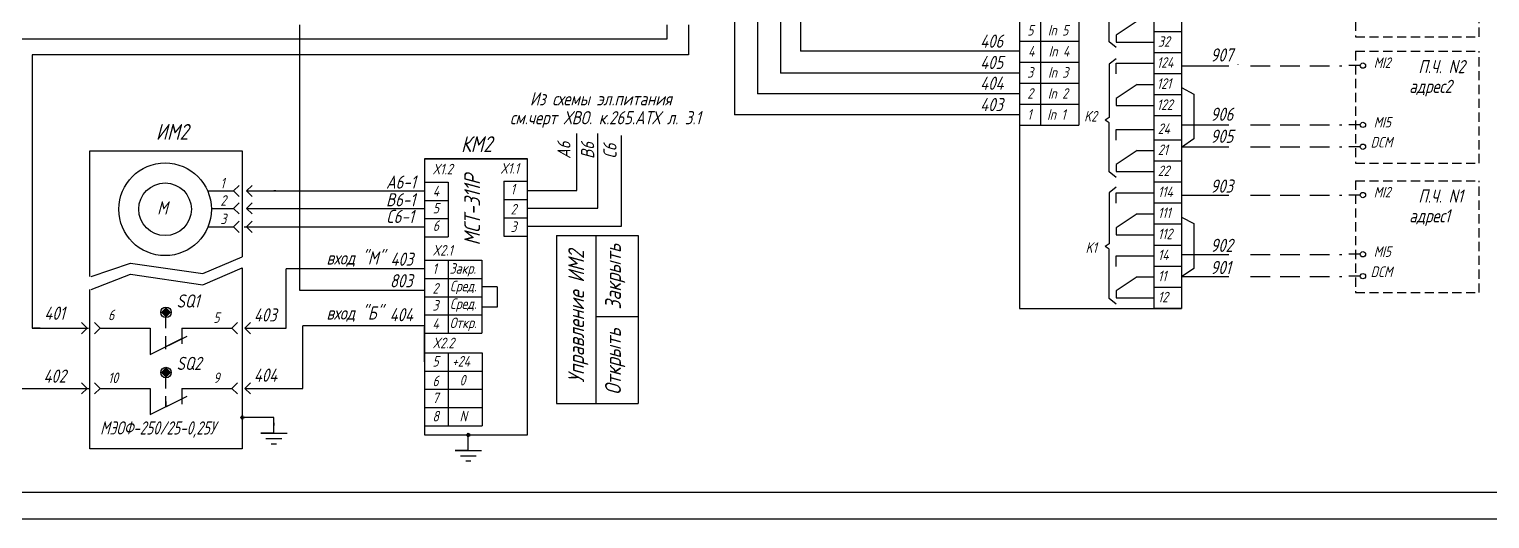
# Model space of a CAD drawing. Header units: millimetres. Extents: x 1283 to 2754, y -38 to 739.
# Drawn here: x 1430.7 to 1708.3, y -33.1 to 59.9 of the extents above; entities that cross this region are included whole.
import ezdxf

# ---------------------------------------------------------------- set-up
doc = ezdxf.new("R2010")
doc.units = ezdxf.units.MM
doc.linetypes.add('HIDDEN', pattern=[0.375, 0.25, -0.125])
doc.layers.add('MAIN', color=7, linetype='Continuous', lineweight=50)
doc.layers.add('АСУТП', color=7, linetype='Continuous')
doc.styles.add('GOST тип А', font='GOST_A.TTF', dxfattribs={"oblique": 15})
doc.styles.get("Standard").update_dxf_attribs({"font": 'GOST_A.TTF', "oblique": 15})
doc.styles.add('АСУТП', font='GOST_A.TTF', dxfattribs={"oblique": 15})

msp = doc.modelspace()

# ---------------------------------------------------------------- linework, layer by layer
for p, q in [((1573.5, 163.23), (1573.5, 51.55)), ((1577.25, 159.36), (1577.25, 55.71)), ((1569.12, 110.77), (1569.12, 47.6)), ((1564.72, 106.61), (1564.72, 43.62)), ((1635.91, 57.48), (1635.91, 66.45)), ((1482.15, 10.29), (1482.15, 60.75)), ((1551.87, 60.75), (1551.87, 58)), ((1556.01, 60.75), (1556.01, 55)), ((1551.87, 58), (1428.5, 58)), ((1618.91, 55.71), (1577.25, 55.71)), ((1637.28, 56.42), (1635.91, 57.48)), ((1556.01, 55), (1431.25, 55)), ((1431.25, 55), (1431.25, 3.12)), ((1637.28, 54.29), (1635.91, 53.23)), ((1635.91, 53.23), (1635.91, 43.14)), ((1649.66, 52.95), (1658.69, 52.95)), ((1660.45, 53.16), (1660.45, 53.22)), ((1683.65, 52.98), (1681.45, 52.98)), ((1618.91, 51.55), (1573.5, 51.55)), ((1618.91, 47.6), (1569.12, 47.6)), ((1649.66, 48.8), (1652.01, 47.54)), ((1652.01, 47.54), (1652.01, 39.04)), ((1618.91, 43.62), (1564.72, 43.62)), ((1635.91, 43.14), (1635.16, 42.64)), ((1635.91, 42.14), (1635.16, 42.64)), ((1635.91, 32.81), (1635.91, 42.14)), ((1649.66, 41.7), (1658.69, 41.7)), ((1683.65, 41.72), (1681.45, 41.72)), ((1652.01, 39.04), (1649.66, 37.43)), ((1649.66, 37.58), (1658.69, 37.58)), ((1683.65, 37.57), (1681.45, 37.57)), ((1520.88, 31), (1520.88, 20.61)), ((1637.28, 31.74), (1635.91, 32.81)), ((1637.28, 29.9), (1635.91, 28.84)), ((1635.91, 28.84), (1635.91, 19.12)), ((1649.66, 28.37), (1658.69, 28.37)), ((1683.65, 28.39), (1681.45, 28.39)), ((1649.66, 24.22), (1652.01, 22.96)), ((1652.01, 22.96), (1652.01, 14.46)), ((1463.71, 13.48), (1471.2, 16.67)), ((1635.91, 19.12), (1635.16, 18.62)), ((1635.91, 18.12), (1635.16, 18.62)), ((1635.91, 8.76), (1635.91, 18.12)), ((1649.66, 17.12), (1658.69, 17.12)), ((1683.65, 17.14), (1681.45, 17.14)), ((1442.46, 12.94), (1449.96, 15.48)), ((1449.96, 15.48), (1463.71, 13.48)), ((1463.71, 11.35), (1471.2, 14.55)), ((1479.57, 3.12), (1479.57, 14.4)), ((1505.84, 14.4), (1479.57, 14.4)), ((1652.01, 14.46), (1649.66, 12.85)), ((1442.46, 10.43), (1449.96, 13.35)), ((1449.96, 13.35), (1463.71, 11.35)), ((1649.66, 12.95), (1658.69, 12.95)), ((1683.65, 12.99), (1681.45, 12.99)), ((1505.84, 10.29), (1482.15, 10.29)), ((1519.62, 10.97), (1516.74, 10.97)), ((1519.62, 10.97), (1519.62, 7.1)), ((1637.28, 7.69), (1635.91, 8.76)), ((1519.62, 7.1), (1516.74, 7.1)), ((1432.8, 3.12), (1431.54, 3.12)), ((1505.84, 3.54), (1482.71, 3.54)), ((1482.71, -8.32), (1482.71, 3.54)), ((1348.09, -33.09), (1942.71, -33.09))]:
    msp.add_line(p, q)
at = {"linetype": 'HIDDEN', "ltscale": 7}
for p, q in [((1682.76, 79.69), (1682.76, 58.44)), ((1706.26, 58.44), (1706.26, 79.69)), ((1682.76, 58.44), (1706.26, 58.44)), ((1682.76, 55.69), (1682.76, 34.44)), ((1682.76, 55.69), (1706.26, 55.69)), ((1706.26, 34.44), (1706.26, 55.69)), ((1682.76, 34.44), (1706.26, 34.44)), ((1682.76, 31.11), (1682.76, 9.86)), ((1682.76, 31.11), (1706.26, 31.11)), ((1706.26, 9.86), (1706.26, 31.11)), ((1682.76, 9.86), (1706.26, 9.86))]:
    msp.add_line(p, q, dxfattribs=at)
at = {"linetype": 'HIDDEN', "ltscale": 15}
for p, q in [((1662.8, 52.95), (1680.15, 52.95)), ((1662.8, 41.7), (1680.15, 41.7)), ((1662.8, 37.58), (1680.15, 37.58)), ((1662.8, 28.37), (1680.15, 28.37)), ((1662.8, 17.12), (1680.15, 17.12)), ((1662.8, 12.95), (1680.15, 12.95))]:
    msp.add_line(p, q, dxfattribs=at)
at = {"linetype": 'Continuous'}
for p, q in [((1534.75, 29.27), (1534.75, 40.06)), ((1538.75, 25.93), (1538.75, 40.06)), ((1543.25, 22.51), (1543.25, 39.69)), ((1472.03, 29.17), (1505.84, 29.17)), ((1477.6, 29.17), (1477.18, 29.17)), ((1525.39, 29.27), (1534.75, 29.27)), ((1472.03, 25.86), (1505.84, 25.86)), ((1525.39, 25.93), (1538.75, 25.93)), ((1471.53, 22.37), (1505.84, 22.37)), ((1525.39, 22.51), (1543.25, 22.51)), ((1530.9, 20.69, 248.96), (1530.9, -11.21, 248.96)), ((1530.9, 20.69, 248.96), (1546.4, 20.69, 248.96)), ((1538.4, 20.69, 248.96), (1538.4, -11.21, 248.96)), ((1546.4, 20.69, 248.96), (1546.4, -11.21, 248.96)), ((1431.25, 3.12), (1441.95, 3.12)), ((1461.95, 3.12), (1469.2, 3.12)), ((1471.7, 3.12), (1479.57, 3.12)), ((1538.4, 5.34, 248.96), (1546.4, 5.34, 248.96)), ((1456.7, -0.88), (1456.7, 0.12)), ((1428.5, -8.32), (1442.2, -8.32)), ((1471.7, -8.32), (1482.71, -8.32)), ((1477.2, -13.85), (1471.2, -13.85)), ((1530.9, -11.21, 248.96), (1546.4, -11.21, 248.96)), ((1477.2, -14.85), (1477.2, -15.35)), ((1514.15, -19.98), (1514.15, -17.1))]:
    msp.add_line(p, q, dxfattribs=at)
at = {"linetype": 'Continuous', "lineweight": 30}
for p, q in [((1442.2, 12.94), (1442.2, 36.77)), ((1442.2, 36.77), (1471.2, 36.77)), ((1471.2, 36.77), (1471.2, 16.67)), ((1471.2, 14.55), (1471.2, -19.82)), ((1442.2, -19.82), (1442.2, 10.43)), ((1471.2, -19.82), (1442.2, -19.82))]:
    msp.add_line(p, q, dxfattribs=at)
at = {"color": 7, "linetype": 'Continuous'}
for p, q in [((1505.84, 35.24), (1525.39, 35.24)), ((1505.84, 35.24), (1505.84, 28.36)), ((1525.39, 35.24), (1505.84, 35.24)), ((1525.39, 35.24), (1505.84, 35.24)), ((1525.39, 35.24), (1505.84, 35.24)), ((1525.39, 35.24), (1505.84, 35.24)), ((1505.84, 30.83), (1505.84, 26.83)), ((1505.84, 30.83), (1510.34, 30.83)), ((1510.34, 30.83), (1510.34, 20.45)), ((1520.88, 31), (1525.38, 31)), ((1464.61, 29.17), (1469.68, 29.17)), ((1470.59, 30.23), (1469.53, 29.17)), ((1469.53, 29.17), (1470.59, 28.11)), ((1473.09, 30.23), (1472.03, 29.17)), ((1472.03, 29.17), (1473.09, 28.11)), ((1465.33, 25.86), (1469.53, 25.86)), ((1470.59, 26.92), (1469.53, 25.86)), ((1469.53, 25.86), (1470.59, 24.8)), ((1473.09, 26.92), (1472.03, 25.86)), ((1472.03, 25.86), (1473.09, 24.8)), ((1505.84, 27.37), (1510.34, 27.37)), ((1520.88, 27.54), (1525.38, 27.54)), ((1464.68, 22.37), (1469.68, 22.37)), ((1470.59, 23.44), (1469.53, 22.37)), ((1469.53, 22.37), (1470.59, 21.31)), ((1473.09, 23.44), (1472.03, 22.37)), ((1472.03, 22.37), (1473.09, 21.31)), ((1505.84, 23.91), (1510.34, 23.91)), ((1520.88, 24.08), (1525.38, 24.08)), ((1505.84, 20.45), (1510.34, 20.45)), ((1520.88, 20.61), (1525.38, 20.61)), ((1505.84, 16.01), (1516.74, 16.01)), ((1510.34, 16.01), (1510.34, 2.15)), ((1516.74, 16.01), (1516.74, 2.15)), ((1505.84, 12.54), (1516.74, 12.54)), ((1505.84, 9.08), (1516.74, 9.08)), ((1456.7, 3.12), (1456.7, 6.12)), ((1505.84, 5.62), (1516.74, 5.62)), ((1441.7, 3.12), (1440.64, 4.18)), ((1440.64, 2.06), (1441.7, 3.12)), ((1444.2, 3.12), (1443.14, 4.18)), ((1443.14, 2.06), (1444.2, 3.12)), ((1444.2, 3.12), (1453.7, 3.12)), ((1453.7, 3.12), (1453.7, -1.88)), ((1453.7, 3.12), (1453.7, 3.12)), ((1459.7, 3.12), (1459.7, 0.12)), ((1459.7, 3.12), (1469.2, 3.12)), ((1469.2, 3.12), (1470.26, 4.18)), ((1470.26, 2.06), (1469.2, 3.12)), ((1471.7, 3.12), (1472.76, 4.18)), ((1472.76, 2.06), (1471.7, 3.12)), ((1505.84, -3.3), (1505.84, 3.36)), ((1453.7, -1.88), (1460.7, 1.62)), ((1453.7, -1.88), (1459.7, 1.12)), ((1456.7, -0.38), (1456.7, 1.62)), ((1505.84, 2.15), (1510.34, 2.15)), ((1505.84, 2.15), (1516.74, 2.15)), ((1505.84, -1.58), (1516.81, -1.58)), ((1510.34, -1.58), (1510.34, -15.43)), ((1516.81, -1.58), (1516.81, -15.43)), ((1456.7, -8.32), (1456.7, -5.32)), ((1505.84, -5.04), (1516.81, -5.04)), ((1441.7, -8.32), (1440.64, -7.26)), ((1440.64, -9.38), (1441.7, -8.32)), ((1444.2, -8.32), (1443.14, -7.26)), ((1443.14, -9.38), (1444.2, -8.32)), ((1444.2, -8.32), (1453.7, -8.32)), ((1453.7, -8.32), (1453.7, -8.32)), ((1453.7, -8.32), (1453.7, -13.32)), ((1459.7, -8.32), (1469.2, -8.32)), ((1459.7, -8.32), (1459.7, -11.32)), ((1469.2, -8.32), (1470.26, -7.26)), ((1470.26, -9.38), (1469.2, -8.32)), ((1471.7, -8.32), (1472.76, -7.26)), ((1472.76, -9.38), (1471.7, -8.32)), ((1453.7, -13.32), (1460.7, -9.82)), ((1453.7, -13.32), (1459.7, -10.32)), ((1456.7, -11.82), (1456.7, -9.82)), ((1456.7, -10.82), (1456.7, -11.82)), ((1505.84, -8.5), (1516.81, -8.5)), ((1477.2, -16.85), (1477.2, -13.85)), ((1505.84, -11.97), (1516.81, -11.97)), ((1505.84, -15.43), (1510.34, -15.43)), ((1505.84, -15.43), (1516.81, -15.43)), ((1474.7, -16.85), (1479.7, -16.85)), ((1477.2, -16.85), (1474.7, -16.85)), ((1475.7, -17.85), (1478.7, -17.85)), ((1476.7, -18.85), (1477.7, -18.85)), ((1476.7, -18.85), (1477.7, -18.85)), ((1514.15, -20.12), (1514.15, -17.46)), ((1511.65, -20.12), (1516.65, -20.12)), ((1514.15, -20.12), (1511.65, -20.12)), ((1512.65, -21.12), (1515.65, -21.12)), ((1513.65, -22.12), (1514.65, -22.12)), ((1513.65, -22.12), (1514.65, -22.12))]:
    msp.add_line(p, q, dxfattribs=at)
at = {"color": 7, "linetype": 'Continuous', "lineweight": 30}
for p, q in [((1525.39, 35.24), (1505.84, 35.24)), ((1505.84, 35.24), (1505.84, -17.17)), ((1525.39, -17.17), (1525.39, 35.24)), ((1505.84, -17.17), (1525.39, -17.17)), ((1937.71, -28.09), (1368.09, -28.09))]:
    msp.add_line(p, q, dxfattribs=at)
for centre, radius in [((1684.15, 52.98), 0.5), ((1684.15, 52.98), 0.5), ((1684.15, 41.72), 0.5), ((1684.15, 41.72), 0.5), ((1684.15, 37.57), 0.5), ((1684.15, 37.57), 0.5), ((1456.53, 25.69), 8.8), ((1684.15, 28.39), 0.5), ((1684.15, 28.39), 0.5), ((1684.15, 17.14), 0.5), ((1684.15, 17.14), 0.5), ((1684.15, 12.99), 0.5), ((1684.15, 12.99), 0.5)]:
    msp.add_circle(centre, radius)
at = {"color": 7, "linetype": 'Continuous'}
for centre, radius in [((1456.53, 25.69), 5), ((1456.7, 6.12), 1), ((1456.7, 6.12), 1), ((1456.7, -5.32), 1), ((1456.7, -5.32), 1)]:
    msp.add_circle(centre, radius, dxfattribs=at)
at = {"lineweight": 50, "ltscale": 0.5}
for centre in [(1471.2, -13.85), (1514.15, -17.2)]:
    msp.add_circle(centre, 0.208, dxfattribs=at)
at = {"color": 7, "linetype": 'Continuous'}
for points in [[(1455.7, 6.12), (1456.7, 7.12), (1457.7, 6.12)], [(1457.7, 6.12), (1455.7, 6.12), (1456.7, 5.12)], [(1455.7, -5.32), (1456.7, -4.32), (1457.7, -5.32)], [(1457.7, -5.32), (1455.7, -5.32), (1456.7, -6.32)]]:
    msp.add_solid(points, dxfattribs=at)
at = {"layer": 'АСУТП', "lineweight": 30}
for p in [(1649.66, 178.9), (1618.91, 6.84)]:
    msp.add_line(p, (1649.66, 6.84), dxfattribs=at)
at = {"layer": 'АСУТП', "linetype": 'Continuous', "lineweight": 30}
for p, q in [((1618.91, 177.11), (1618.91, 6.84)), ((1641.28, 61.42), (1637.28, 58.75)), ((1641.28, 49.42), (1637.28, 46.75)), ((1641.28, 36.84), (1637.28, 34.17)), ((1641.28, 24.84), (1637.28, 22.17)), ((1641.28, 12.84), (1637.28, 10.17))]:
    msp.add_line(p, q, dxfattribs=at)
at = {"layer": 'АСУТП', "lineweight": 30, "ltscale": 0.5}
for p, q in [((1622.91, 77.89), (1622.91, 41.64)), ((1630.16, 77.89), (1630.16, 41.64)), ((1644.41, 67.42), (1644.41, 55.42)), ((1649.66, 55.42), (1644.41, 55.42)), ((1649.66, 55.42), (1644.41, 55.42)), ((1644.41, 55.42), (1644.41, 43.42)), ((1618.91, 41.64), (1630.16, 41.64)), ((1649.66, 43.42), (1644.41, 43.42)), ((1649.66, 43.42), (1644.41, 43.42)), ((1649.66, 43.42), (1644.41, 43.42)), ((1644.41, 43.42), (1644.41, 30.84)), ((1649.66, 30.84), (1644.41, 30.84)), ((1649.66, 30.84), (1644.41, 30.84)), ((1649.66, 30.84), (1644.41, 30.84)), ((1644.41, 30.84), (1644.41, 18.84)), ((1649.66, 18.84), (1644.41, 18.84)), ((1649.66, 18.84), (1644.41, 18.84)), ((1649.66, 18.84), (1644.41, 18.84)), ((1644.41, 18.84), (1644.41, 6.84)), ((1649.66, 6.84), (1644.41, 6.84)), ((1649.66, 6.84), (1644.41, 6.84)), ((1649.66, 6.84), (1644.41, 6.84)), ((1649.66, 6.84), (1644.41, 6.84)), ((1649.66, 6.84), (1644.41, 6.84))]:
    msp.add_line(p, q, dxfattribs=at)
at = {"layer": 'АСУТП'}
for p, q in [((1637.28, 58.75), (1637.28, 57.42)), ((1637.28, 57.42), (1644.41, 57.42)), ((1637.28, 53.42), (1644.41, 53.42)), ((1637.28, 51.42), (1637.28, 53.42)), ((1637.28, 46.75), (1637.28, 45.42)), ((1637.28, 45.42), (1644.41, 45.42)), ((1637.28, 40.84), (1644.41, 40.84)), ((1637.28, 38.84), (1637.28, 40.84)), ((1637.28, 34.17), (1637.28, 32.84)), ((1637.28, 32.84), (1644.41, 32.84)), ((1637.28, 28.84), (1644.41, 28.84)), ((1637.28, 26.84), (1637.28, 28.84)), ((1637.28, 22.17), (1637.28, 20.84)), ((1637.28, 20.84), (1644.41, 20.84)), ((1637.28, 16.84), (1644.41, 16.84)), ((1637.28, 14.84), (1637.28, 16.84)), ((1637.28, 10.17), (1637.28, 8.84)), ((1637.28, 8.84), (1644.41, 8.84))]:
    msp.add_line(p, q, dxfattribs=at)
at = {"layer": 'АСУТП', "lineweight": -3, "ltscale": 0.5}
for p, q in [((1649.66, 59.42), (1644.41, 59.42)), ((1649.66, 47.42), (1644.41, 47.42)), ((1649.66, 34.84), (1644.41, 34.84)), ((1649.66, 22.84), (1644.41, 22.84)), ((1649.66, 10.84), (1644.41, 10.84))]:
    msp.add_line(p, q, dxfattribs=at)
at = {"layer": 'АСУТП', "ltscale": 0.5}
for p, q in [((1618.91, 57.64), (1630.16, 57.64)), ((1618.91, 53.64), (1630.16, 53.64)), ((1649.66, 51.42), (1644.41, 51.42)), ((1618.91, 49.64), (1630.16, 49.64)), ((1618.91, 45.64), (1630.16, 45.64)), ((1649.66, 38.84), (1644.41, 38.84)), ((1649.66, 26.84), (1644.41, 26.84)), ((1649.66, 14.84), (1644.41, 14.84))]:
    msp.add_line(p, q, dxfattribs=at)
at = {"layer": 'АСУТП', "lineweight": -3}
for p, q in [((1641.28, 49.42), (1644.41, 49.42)), ((1641.28, 36.84), (1644.41, 36.84)), ((1641.28, 24.84), (1644.41, 24.84)), ((1641.28, 12.84), (1644.41, 12.84))]:
    msp.add_line(p, q, dxfattribs=at)

# ---------------------------------------------------------------- texts
at = {"color": 7, "linetype": 'Continuous', "style": 'GOST тип А', "oblique": 15}
for s, height, p in [('907', 2.5, (1655.18, 53.75)), ('П.Ч. N2', 2.5, (1694.68, 51.54)), ('адрес2', 2.5, (1692.93, 47.79)), ('Из схемы эл.питания', 2.5, (1525.86, 45.42)), ('906', 2.5, (1655.18, 42.49)), ('см.черт ХВО. к.265.АТХ л. 3.1', 2.5, (1522.07, 41.83)), ('905', 2.5, (1655.18, 38.31)), ('X1.2', 2, (1507.34, 32.33)), ('X1.1', 2, (1520.23, 32.46)), ('A6-1', 2.5, (1498.52, 29.61)), ('903', 2.5, (1655.18, 28.84)), ('B6-1', 2.5, (1498.52, 26.25)), ('4', 2, (1507.41, 28.15)), ('1', 2, (1522.19, 28.52)), ('П.Ч. N1', 2.5, (1694.68, 26.95)), ('M', 2.5, (1455.03, 24.69)), ('C6-1', 2.5, (1498.52, 23.08)), ('5', 2, (1507.41, 24.91)), ('2', 2, (1522.19, 24.7)), ('адрес1', 2.5, (1692.93, 23.2)), ('6', 2, (1507.41, 21.58)), ('3', 2, (1522.19, 21.38)), ('902', 2.5, (1655.18, 17.59)), ('вход "М"', 2.5, (1487.2, 15.19)), ('403', 2.5, (1499.35, 14.96)), ('X2.1', 2, (1507.34, 16.89)), ('1', 2, (1507.34, 13.4)), ('Закр.', 2, (1510.61, 13.45)), ('901', 2.5, (1655.18, 13.38)), ('803', 2.5, (1499.25, 10.86)), ('2', 2, (1507.34, 9.67)), ('Cред.', 2, (1510.61, 10.11)), ('SQ1', 2.5, (1458.7, 7.02)), ('3', 2, (1507.34, 6.45)), ('Cред.', 2, (1510.61, 6.76)), ('403', 2.5, (1473.4, 4.37)), ('вход "Б"', 2.5, (1487.2, 4.74)), ('404', 2.5, (1499.21, 4.42)), ('4', 2, (1507.34, 2.99)), ('Откр.', 2, (1510.61, 3.12)), ('X2.2', 2, (1507.34, -0.7)), ('SQ2', 2.5, (1458.7, -4.83)), ('5', 2, (1507.34, -4.18)), ('+24', 2, (1511.05, -4.18)), ('404', 2.5, (1473.4, -7.07)), ('6', 2, (1507.34, -7.91)), ('0', 2, (1512.49, -7.77)), ('7', 2, (1507.34, -11.14)), ('8', 2, (1507.34, -14.6)), ('N', 2, (1512.49, -14.59))]:
    msp.add_text(s, height=height, dxfattribs=at).set_placement(p)
at = {"linetype": 'Continuous', "style": 'GOST тип А', "oblique": 15}
for s, height, p in [('ИМ2', 3, (1454.79, 38.9)), ('КМ2', 3, (1512.77, 36.57)), ('1', 2, (1467.03, 29.67)), ('2', 2, (1467.03, 26.36)), ('3', 2, (1467.03, 22.87)), ('6', 2, (1445.7, 4.62)), ('5', 2, (1465.7, 4.12)), ('10', 2, (1445.7, -7.32)), ('9', 2, (1465.7, -7.32))]:
    msp.add_text(s, height=height, dxfattribs=at).set_placement(p)
at = {"color": 7, "linetype": 'Continuous', "style": 'GOST тип А', "oblique": 15}
for s, height, p in [('A6', 2.5, (1533.57, 35.26)), ('B6', 2.5, (1538.07, 35.26)), ('C6', 2.5, (1542.32, 35.26)), ('Управление ИМ2 ', 3, (1536.15, -7.25, 248.96)), ('Закрыть', 3, (1543.15, 6.64, 248.96)), ('Открыть', 3, (1543.15, -9.56, 248.96))]:
    msp.add_text(s, height=height, rotation=90, dxfattribs=at).set_placement(p)
at = {"linetype": 'Continuous', "style": 'GOST тип А', "oblique": 15}
msp.add_text('МСТ-311Р', height=3, rotation=90, dxfattribs=at).set_placement((1516.38, 18.82))
at = {"linetype": 'Continuous', "lineweight": -3, "style": 'GOST тип А', "oblique": 15}
for s, p in [('401', (1433.58, 4.7)), ('402', (1433.42, -7.25))]:
    msp.add_text(s, height=2.5, dxfattribs=at).set_placement(p)
at = {"color": 7, "linetype": 'Continuous', "oblique": 15, "width": 0.9}
msp.add_text('МЭОФ-250/25-0,25У', height=2.5, dxfattribs=at).set_placement((1444.19, -17.09))
at = {"layer": 'MAIN', "color": 7, "linetype": 'Continuous', "lineweight": -3, "oblique": 15}
for s, p in [('406', (1611.42, 56.38)), ('405', (1611.42, 52.33)), ('404', (1611.42, 48.38)), ('403', (1611.42, 44.33))]:
    msp.add_text(s, height=2.5, dxfattribs=at).set_placement(p)
at = {"layer": 'АСУТП', "color": 7, "linetype": 'Continuous', "style": 'АСУТП', "oblique": 15}
for s, p in [('5', (1620.36, 58.69)), ('In 5', (1624.27, 58.69)), ('32', (1645.2, 56.55)), ('4', (1620.51, 54.69)), ('In 4', (1624.42, 54.69)), ('124', (1644.99, 52.56)), ('MI2', (1686.21, 52.53)), ('3', (1620.36, 50.69)), ('In 3', (1624.32, 50.69)), ('121', (1644.99, 48.56)), ('2', (1620.36, 46.69)), ('In 2', (1624.27, 46.69)), ('1', (1620.36, 42.69)), ('In 1', (1624.13, 42.69)), ('122', (1644.99, 44.56)), ('K2', (1631.17, 42.36)), ('24', (1645.17, 39.99)), ('MI5', (1686.21, 41.23)), ('DCM', (1685.61, 37.42)), ('21', (1645.17, 35.99)), ('22', (1645.17, 31.99)), ('114', (1645.2, 28.01)), ('MI2', (1686.21, 27.94)), ('111', (1645.2, 24.01)), ('112', (1645.2, 20.01)), ('K1', (1631.45, 17.4)), ('14', (1645.2, 16.02)), ('MI5', (1686.21, 16.65)), ('11', (1645.2, 12.02)), ('DCM', (1685.61, 12.83)), ('12', (1645.2, 8.02))]:
    msp.add_text(s, height=2, dxfattribs=at).set_placement(p)

doc.saveas('drawing.dxf')
